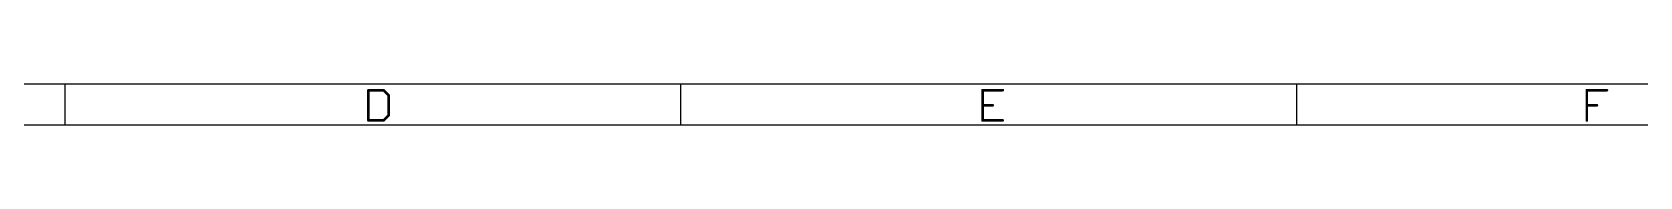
# Model space of a CAD drawing. Extents: x 0 to 387, y 0 to 260.
# Drawn here: x 143.5 to 267.9, y -0.1 to 3.2 of the extents above; entities that cross this region are included whole.
import ezdxf

# ---------------------------------------------------------------- set-up
doc = ezdxf.new("R2010")
doc.units = 0
doc.layers.add('94', color=14, linetype='CONTINUOUS')

msp = doc.modelspace()

# ---------------------------------------------------------------- linework, layer by layer
at = {"layer": '94'}
for points, const_width in [([(98.425, 3.175), (146.05, 3.175)], 0.1016), ([(146.05, 3.175), (193.675, 3.175)], 0.1016), ([(146.05, 3.175), (146.05, 0)], 0.1016), ([(169.5196, 2.6944), (169.5196, 0.3556)], 0.2032), ([(170.689, 2.6944), (169.5196, 2.6944)], 0.2032), ([(171.0788, 2.3046), (170.689, 2.6944)], 0.2032), ([(193.675, 3.175), (241.3, 3.175)], 0.1016), ([(193.675, 3.175), (193.675, 0)], 0.1016), ([(218.5768, 2.6944), (217.0176, 2.6944)], 0.2032), ([(217.0176, 2.6944), (217.0176, 0.3556)], 0.2032), ([(241.3, 3.175), (288.925, 3.175)], 0.1016), ([(241.3, 3.175), (241.3, 0)], 0.1016), ([(263.7536, 0.3556), (263.7536, 2.6944)], 0.2032), ([(263.7536, 2.6944), (265.3128, 2.6944)], 0.2032), ([(171.0788, 0.7454), (171.0788, 2.3046)], 0.2032), ([(217.0176, 1.525), (217.7972, 1.525)], 0.2032), ([(263.7536, 1.525), (264.5332, 1.525)], 0.2032), ([(98.425, 0), (146.05, 0)], 0.1016), ([(146.05, 0), (193.675, 0)], 0.1016), ([(169.5196, 0.3556), (170.689, 0.3556)], 0.2032), ([(170.689, 0.3556), (171.0788, 0.7454)], 0.2032), ([(193.675, 0), (241.3, 0)], 0.1016), ([(217.0176, 0.3556), (218.5768, 0.3556)], 0.2032), ([(241.3, 0), (288.925, 0)], 0.1016)]:
    msp.add_lwpolyline(points, dxfattribs=dict(at, const_width=const_width))
for points, const_width in [([(146.05, 3.2004, 1), (146.05, 3.1496)], 0.0508), ([(146.0754, 3.175, 1), (146.0246, 3.175)], 0.0508), ([(146.05, 3.1496, 1), (146.05, 3.2004)], 0.0508), ([(169.5704, 2.6944, 1), (169.4688, 2.6944)], 0.1016), ([(169.5196, 2.7452, 1), (169.5196, 2.6436)], 0.1016), ([(170.7249, 2.7303, 1), (170.6531, 2.6585)], 0.1016), ([(170.689, 2.6436, 1), (170.689, 2.7452)], 0.1016), ([(193.675, 3.2004, 1), (193.675, 3.1496)], 0.0508), ([(193.7004, 3.175, 1), (193.6496, 3.175)], 0.0508), ([(193.675, 3.1496, 1), (193.675, 3.2004)], 0.0508), ([(217.0176, 2.7452, 1), (217.0176, 2.6436)], 0.1016), ([(217.0684, 2.6944, 1), (216.9668, 2.6944)], 0.1016), ([(218.5768, 2.6436, 1), (218.5768, 2.7452)], 0.1016), ([(241.3, 3.2004, 1), (241.3, 3.1496)], 0.0508), ([(241.3254, 3.175, 1), (241.2746, 3.175)], 0.0508), ([(241.3, 3.1496, 1), (241.3, 3.2004)], 0.0508), ([(263.8044, 2.6944, 1), (263.7028, 2.6944)], 0.1016), ([(263.7536, 2.7452, 1), (263.7536, 2.6436)], 0.1016), ([(265.3128, 2.6436, 1), (265.3128, 2.7452)], 0.1016), ([(171.1296, 2.3046, 1), (171.028, 2.3046)], 0.1016), ([(171.0429, 2.2687, 1), (171.1147, 2.3405)], 0.1016), ([(217.0176, 1.5758, 1), (217.0176, 1.4742)], 0.1016), ([(217.7972, 1.4742, 1), (217.7972, 1.5758)], 0.1016), ([(263.7536, 1.5758, 1), (263.7536, 1.4742)], 0.1016), ([(264.5332, 1.4742, 1), (264.5332, 1.5758)], 0.1016), ([(146.05, 0.0254, 1), (146.05, -0.0254)], 0.0508), ([(146.0246, 0, 1), (146.0754, 0)], 0.0508), ([(146.05, -0.0254, 1), (146.05, 0.0254)], 0.0508), ([(169.5196, 0.4064, 1), (169.5196, 0.3048)], 0.1016), ([(169.4688, 0.3556, 1), (169.5704, 0.3556)], 0.1016), ([(170.6531, 0.3915, 1), (170.7249, 0.3197)], 0.1016), ([(170.689, 0.3048, 1), (170.689, 0.4064)], 0.1016), ([(171.028, 0.7454, 1), (171.1296, 0.7454)], 0.1016), ([(171.1147, 0.7095, 1), (171.0429, 0.7813)], 0.1016), ([(193.675, 0.0254, 1), (193.675, -0.0254)], 0.0508), ([(193.6496, 0, 1), (193.7004, 0)], 0.0508), ([(193.675, -0.0254, 1), (193.675, 0.0254)], 0.0508), ([(217.0176, 0.4064, 1), (217.0176, 0.3048)], 0.1016), ([(216.9668, 0.3556, 1), (217.0684, 0.3556)], 0.1016), ([(218.5768, 0.3048, 1), (218.5768, 0.4064)], 0.1016), ([(241.3, 0.0254, 1), (241.3, -0.0254)], 0.0508), ([(241.2746, 0, 1), (241.3254, 0)], 0.0508), ([(241.3, -0.0254, 1), (241.3, 0.0254)], 0.0508), ([(263.7028, 0.3556, 1), (263.8044, 0.3556)], 0.1016)]:
    msp.add_lwpolyline(points, format="xyb", dxfattribs=dict(at, const_width=const_width))

doc.saveas('drawing.dxf')
